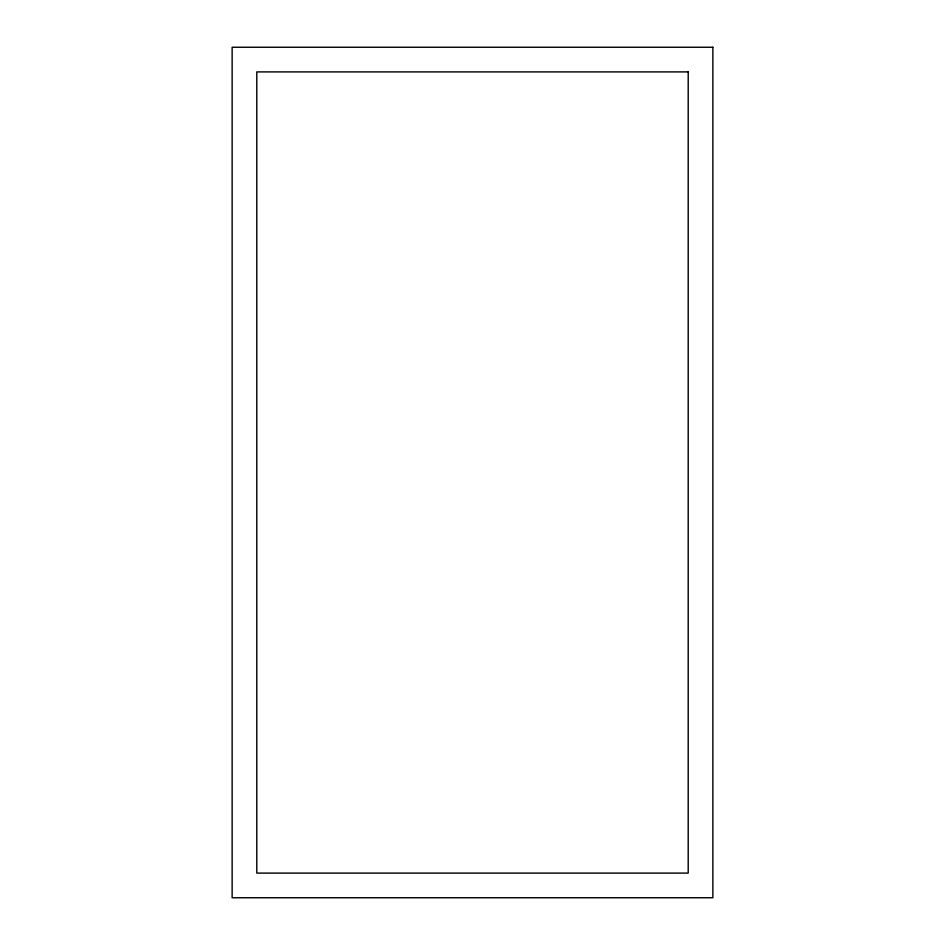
<?xml version="1.0" encoding="UTF-8"?>
<svg xmlns="http://www.w3.org/2000/svg" width="945" height="945" viewBox="0 0 945 945"><rect width="100%" height="100%" fill="white"/><g stroke="black" fill="none" stroke-linecap="round" stroke-linejoin="round"><path stroke-width="1.42" d="M712.861 47.25L232.139 47.25L232.139 897.75L712.861 897.75L712.861 47.25M688.208 71.903L256.792 71.903L256.792 873.097L688.208 873.097L688.208 71.903"/></g></svg>
